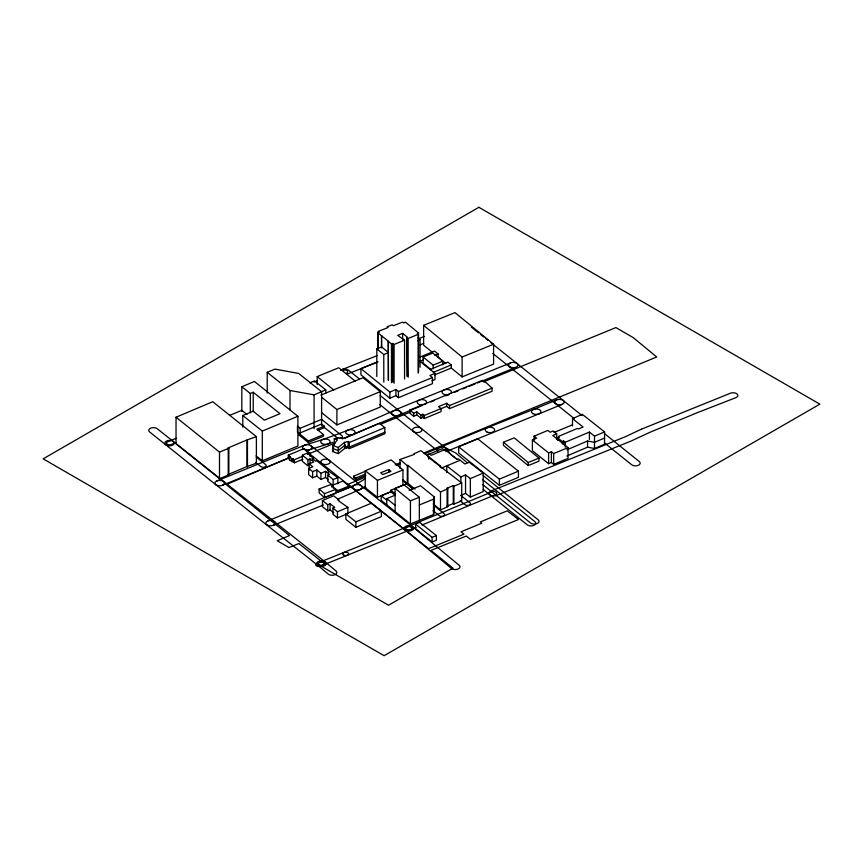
<?xml version="1.0" encoding="UTF-8"?>
<svg xmlns="http://www.w3.org/2000/svg" width="863" height="863" viewBox="0 0 863 863"><rect width="100%" height="100%" fill="white"/><g stroke="black" fill="none" stroke-linecap="round" stroke-linejoin="round"><path stroke-width="1.29" d="M302.784 459.31L294.412 462.784L289.72 460.13L288.307 458.221L288.307 455.146L304.11 448.566L309.946 453.237L309.946 456.322M288.307 455.146L291.629 458.533L294.412 459.709L294.412 462.784M333.28 488.296L333.539 486.915L331.834 485.502L342.891 481.058L348.997 486.085L348.997 487.735L337.843 492.223L336.656 491.241L336.656 489.601L337.843 490.583L337.843 492.223M395.427 495.502L390.842 491.77L381.198 495.718L381.198 500.335L410.432 523.96L433.506 514.585L433.506 499.181L434.218 496.894L420.497 485.729L409.903 490.055M433.506 514.585L434.218 512.298L434.218 496.894M333.571 447.519L332.805 448.48L338.231 450.572L345.286 444.92L345.286 447.994L338.231 453.647L332.805 451.565L332.805 445.405L337.487 439.806L334.251 438.792L334.251 444.952M332.805 451.565L333.571 450.594M338.231 453.647L338.231 447.487L344.574 442.341L348.199 441.489L349.386 442.439L349.386 448.598L384.844 433.765L384.844 427.606L379.332 423.226L344.186 438.469L337.53 437.692L334.251 438.792M345.286 446.462L344.574 446.958L348.199 446.106L349.386 447.056L384.844 432.234M334.251 443.409L335.448 442.751M354.057 485.405L365.383 478.738M360.874 489.159L364.995 486.667M354.272 485.276L267.983 520.842M360.658 489.289L337.875 499.041M399.979 468.458L399.979 459.504L414.391 454.38L413.744 453.852L420.917 450.659L428.652 456.603L427.94 456.948L461.716 482.967L461.716 500.874L453.927 504.078L453.269 503.55L453.269 485.632L447.077 488.178L447.077 506.085L447.8 506.678L440.508 509.904L433.377 504.078M407.919 465.362L407.919 483.28L407.314 483.571L407.314 465.653L407.919 465.362L440.508 491.986L440.508 509.904M446.754 472.514L446.754 465.912L447.789 465.437M409.72 410.065L413.679 413.215L416.753 411.824L420.928 415.092L420.928 418.167L422.881 417.325L424.38 418.533L441.025 411.64L441.025 408.566L438.512 406.602L446.71 403.291L449.537 405.556L449.537 408.631L492.061 391.241L492.061 388.156L486.624 383.053L482.201 380.421L409.72 410.065L409.72 413.14L413.679 416.29L416.753 414.909L420.928 418.167M449.537 405.556L492.061 388.156M572.493 426.042L572.493 418.652L582.266 414.305L604.575 431.91L604.575 444.229L594.499 448.48L587.563 447.163L566.894 455.988M440.508 491.986L447.8 488.76L447.8 506.678M556.657 399.925L533.496 409.45M562.342 404.272L538.911 413.906M446.754 465.912L460.885 476.926L465.545 474.909L470.324 478.62L470.324 497.099L483.215 491.576L483.215 473.097L469.181 462.223L464.92 464.003L460.184 460.259M460.885 495.405L465.545 493.388L470.324 497.099M378.016 361.619L360.928 368.63L389.871 392.061L395.923 389.515L398.426 391.543L398.426 397.692L432.428 383.668L432.428 377.509L429.914 375.491L434.984 373.388L434.984 379.547L431.942 380.81M360.928 368.63L360.928 374.79L389.871 398.221L395.923 395.675L398.426 397.692M420.928 415.092L422.881 414.251L424.38 415.448L424.38 418.533M289.72 457.379L226.225 484.639L289.472 535.567L277.206 540.734L288.976 547.552L298.878 543.561L325.437 564.521L321.219 566.225L388.555 605.233L452.989 568.156L430.95 550.411L466.29 536.042L470.389 539.321L518.49 519.515L507.239 510.842L480.281 521.942L481.813 523.183L461.025 531.802L463.97 534.154L428.577 548.663L347.821 484.37L365.254 477.185M470.324 478.62L483.215 473.097M566.894 449.828L587.563 441.004L594.499 442.32L604.575 438.07M228.868 474.823L219.504 478.695L176.03 443.819L176.03 417.228L212.74 401.716L256.387 436.624L256.387 463.215L247.012 466.549L247.012 439.968L228.231 447.865L228.231 474.456L228.868 474.823L228.868 448.231L228.231 447.865M365.761 475.437L355.836 479.58L353.582 477.789L353.582 476.247L364.628 471.565M322.46 500.572L327.789 504.769L330.098 503.787L334.747 507.358L332.935 508.113L332.935 514.272L337.465 517.897L347.886 513.55L347.886 507.39L338.091 500.464L339.062 500.065L333.701 495.794L322.46 500.572L322.46 506.732L327.789 510.928L330.098 509.947L333.819 512.805M557.768 440.41L557.768 437.951L559.429 437.25L558.393 436.43L577.487 428.382L578.329 429.03L583.086 427.023L572.493 418.652M557.768 437.951L562.309 441.532L563.636 440.982L565.243 442.255L565.243 447.185M241.823 411.327L241.823 386.775L254.402 381.468L297.897 416.279L297.897 446.009L262.298 460.799L256.138 455.88M228.231 474.456L247.012 466.549M565.243 442.255L589.407 432.072L594.499 436.16L594.499 448.48M594.499 436.16L604.575 431.91M319.698 562.212L316.948 563.377A2.988 1.726 0 0 0 316.29 565.783A2.988 1.726 0 0 0 320.464 566.16L323.215 565.006M321.597 391.705L298.684 373.463L274.995 369.105L267.217 372.331L290 390.486L314.078 394.855L321.597 391.705L321.597 425.535M247.012 439.968L256.387 436.624M429.871 369.634L447.854 362.126L451.263 364.952L451.263 368.037L462.104 376.894L493.582 364.11L493.582 344.24L454.974 312.611L423.625 325.329L423.625 345.189L432.568 352.514M289.008 458.005L222.287 485.384M458.652 446.786L477.703 438.814L518.436 471.166L518.436 477.325L499.386 485.308L458.652 452.946L458.652 446.786L499.386 479.148L499.386 485.308M345.869 513.906L371.37 503.205L381.403 511.166L381.403 516.603L355.89 527.304L345.869 519.343L345.869 513.906L355.89 521.856L355.89 527.304M355.89 521.856L381.403 511.166M499.386 479.148L518.436 471.166M309.785 382.838L314.488 380.874L325.783 389.882L325.783 393.582M242.794 427.131L242.794 415.502L253.129 411.187L264.369 420.184L279.99 413.701L253.215 392.255L250.313 393.463L241.823 386.775M321.079 391.845L325.783 389.882M298.943 433.431L308.361 440.95L323.539 434.628L323.539 436.171L308.361 442.492L298.943 434.963L298.943 433.431L321.597 423.992L324.261 426.149L324.261 427.692L318.059 430.27M294.412 459.709L302.784 456.225M307.562 454.24L309.946 453.237M349.386 442.439L384.844 427.606M353.582 476.247L355.836 478.037L365.761 473.895M427.465 454.866L442.363 448.641L444.218 450.119M332.935 508.113L337.465 511.737L347.886 507.39M410.249 525.61L319.817 562.169M229.644 415.394L241.823 410.346L246.991 414.488M242.794 415.502L262.298 431.069L297.897 416.279M442.795 361.176L432.784 353.043L423.107 357.002L433.172 365.168L442.795 361.176L442.795 364.866M299.299 433.711L297.465 432.244L297.465 426.085L300.205 428.285L321.597 419.375L341.91 435.696A2.988 1.726 0 0 1 340.162 438.382M298.943 434.963L300.205 434.445L300.205 428.285M324.261 426.149L316.818 429.235L323.539 434.628M328.479 479.828L325.534 477.509L320.928 479.407L316.829 476.096L312.611 477.789L308.63 474.672L308.63 468.512L312.838 466.764L309.224 463.863L313.765 461.985L309.99 458.911L307.929 459.731L302.374 455.179L307.379 453.14L312.956 457.703L312.956 460.162M534.089 440.206L534.089 436.16L547.876 430.432L550.119 432.234L553.107 430.982L556.711 433.862L556.711 439.256M556.711 433.862L552.784 435.502L568.027 447.606L568.027 458.393L553.679 464.348L551.392 462.525L548.609 463.679L532.395 450.723L532.395 439.947L536.624 438.188L534.089 436.16M554.024 432.492L572.493 424.812M532.395 439.947L548.609 452.902L551.392 451.737L553.679 453.571L553.679 464.348M553.679 453.571L568.027 447.606M415.578 524.132L419.763 522.395L436.408 535.599L436.408 540.216L432.115 541.996L415.578 528.749L415.578 524.132L432.115 537.369L432.115 541.996M432.115 537.369L436.408 535.599M388.501 380.216L388.307 341.403L391.478 343.949L392.773 343.42L394.1 344.488L404.553 340.173L404.553 378.965M314.003 382.115L317.476 380.669M320.863 395.092L362.999 377.714L380.27 391.64L380.27 407.034L336.894 424.93L321.651 412.643M176.03 417.228L219.504 452.104L228.868 448.231M321.651 397.239L336.894 409.526L380.27 391.64M433.42 372.309L451.263 364.952M434.618 374.898L451.263 368.037M398.426 391.543L432.428 377.509M424.38 415.448L441.025 408.566M328.393 472.622L328.393 470.162L327.67 470.464L337.865 477.627L337.865 483.787M308.63 468.512L312.611 471.63L316.829 469.936L320.928 473.248L325.534 471.349L329.472 474.445L327.778 475.135L327.778 481.295L333.15 485.696L333.15 479.537L327.778 475.135M395.146 464.855L400.13 462.795M423.798 453.043L656.711 356.98L633.237 337.627L615.902 327.573L483.442 381.921M446.031 451.608L538.609 414.024M317.196 384.51L317.196 376.592L338.706 367.757L355.394 381.263M334.154 443.42L309.267 453.679L306.516 451.338M380.184 424.456L410.044 412.158M396.7 465.254L400.378 463.744M323.366 505.006L273.139 525.405M386.732 504.801L386.732 498.641L395.276 495.135M447.077 506.085L453.269 503.55M407.509 376.139L407.034 337.541L408.167 338.458L418.156 334.369L418.156 373.161M419.407 338.436L424.38 336.397M417.67 340.637L420.065 339.655L420.065 367.25M420.108 344.822L423.668 343.366M419.99 357.034L434.564 351.079L438.059 353.97L438.059 357.045L445.891 363.582M419.731 361.468L423.107 360.087M342.201 438.922L422.158 405.502M424.607 453.787L487.25 427.703L533.787 409.342M402.945 469.925L391.101 459.903L365.222 470.767L377.444 480.357L402.945 469.925L402.945 485.556M395.125 511.5L395.125 488.404L404.013 484.758L419.342 497.271L419.342 520.367M365.222 470.767L365.222 487.703L377.444 497.293L391.91 491.381M453.269 485.632L453.927 486.16L461.716 482.967M419.342 504.974L433.506 499.181M410.27 525.599L492.201 491.781A2.988 1.726 0 0 1 496.301 492.385A2.988 1.726 0 0 1 495.265 494.747L421.996 525.017M416.095 527.444L323.107 565.049M407.509 337.347L402.633 333.366L397.724 335.373L404.553 340.173M377.012 355.696L342.212 369.493M176.225 438.296L167.81 441.716A2.988 1.726 0 0 0 167.088 444.121A2.988 1.726 0 0 0 171.252 444.531L176.063 442.579M376.807 348.879L383.787 354.542L388.501 352.622L381.64 346.948L376.807 348.879L376.807 376.473M377.519 362.158L347.228 374.111M434.898 355.265L438.059 353.97M430.842 401.964L434.564 400.443M445.761 395.88L449.494 394.359A4.714 2.718 0 0 1 442.169 392.73A4.714 2.718 0 0 1 447.573 389.45A4.714 2.718 0 0 1 450.756 393.582M454.359 392.374L458.005 390.885M462.881 388.9L466.527 387.411M468.965 386.43L475.049 383.949M477.487 382.956L515.847 367.379M503.409 442.244L514.175 437.854L538.997 458.102L538.997 461.176L528.232 465.567L503.409 445.33L503.409 442.244L528.232 462.482L528.232 465.567M390.842 492.687L390.842 490.227L406.7 483.755L412.773 488.695L409.116 490.184M528.232 462.482L538.997 458.102M418.566 371.78L418.566 332.989L417.163 333.55L418.156 334.369M423.625 325.329L462.104 357.023L493.582 344.24M333.15 479.537L337.865 477.627M440.853 408.738L446.71 406.365L449.537 408.631M337.843 490.583L348.997 486.085M312.956 457.703L311.899 458.124L315.675 461.198L316.743 460.756L328.393 470.162M395.125 488.404L410.432 500.853L419.342 497.271M378.328 348.792L378.328 331.403L388.037 327.53L387.163 326.807L392.169 324.822L393.291 325.75L402.471 322.126L403.453 322.956L405.459 322.158L418.566 332.989M377.875 348.868L377.875 332.816L379.332 332.233L378.328 331.403M377.875 332.816L388.501 341.327M388.825 469.537L380.68 472.773L382.816 474.564L390.961 471.317L388.825 469.537L388.825 472.137M217.044 480.853L305.017 445.017M319.127 488.954L330.54 484.639L335.901 489.343L335.901 493.302L324.499 497.617L319.127 492.913L319.127 488.954L324.499 493.668L324.499 497.617M324.499 493.668L335.901 489.343M510.745 362.805L400.626 407.627C369.418 421.457 338.102 435.513 305.222 444.952M365.222 487.703L365.901 487.455M332.87 442.374L327.757 444.078M327.724 444.078L309.213 449.882M306.031 450.864L309.418 449.828M349.386 448.598L348.199 447.649L344.574 448.49L344.574 442.341M344.574 448.49L346.495 448.059M332.805 445.405L338.231 447.487M445.254 447.789L455.653 452.924L467.185 462.644M216.02 484.855L317.713 565.265M215.977 484.823L149.623 431.942A4.714 2.718 0 0 1 150.723 428.145A4.714 2.718 0 0 1 157.303 428.771L173.28 441.478M412.546 526.667L310.971 445.772M405.092 530.001L308.005 452.568M325.2 561.953L173.387 441.554M452.169 455.632L457.11 459.504M563.302 400.497L491.047 342.784M460.119 500.81L465.092 504.747A2.988 1.726 0 0 0 469.267 505.125A2.988 1.726 0 0 0 469.925 502.719L460.788 495.47M380.27 395.642L445.988 448.253M379.882 404.596L437.422 450.713M471.349 327.088L478.609 332.87M480.68 334.52L483.787 337.002M485.869 338.652L487.94 340.302M492.762 353.42L574.402 418.749M412.643 526.732L459.116 565.265A4.714 2.718 0 0 1 457.994 569.062A4.714 2.718 0 0 1 451.414 568.404L407.077 531.586M256.3 457.11L265.556 464.499A2.988 1.726 0 0 1 264.887 466.905A2.988 1.726 0 0 1 260.712 466.516L255.664 462.482M419.515 360.939L434.984 373.388M402.643 480.443L413.129 488.846M386.732 498.641L395.125 505.34M582.061 415.578L563.323 400.518M604.834 433.873L639.289 461.554A4.714 2.718 0 0 1 638.221 465.351A4.714 2.718 0 0 1 631.64 464.726L604.413 442.859M483.183 475.621L538.124 519.774A4.714 2.718 0 0 1 537.045 523.571A4.714 2.718 0 0 1 530.465 522.946L482.751 484.607M359.45 378.954L348.544 370.216A4.714 2.718 0 0 0 340.712 370.367M482.676 479.731L534.887 521.63A4.714 2.718 0 0 1 533.819 525.427A4.714 2.718 0 0 1 527.239 524.812L483.183 489.45M433.83 505.438L444.057 513.625A2.988 1.726 0 0 1 443.377 516.042A2.988 1.726 0 0 1 439.202 515.643L433.032 510.691M322.891 426.311L337.055 437.703A2.988 1.726 0 0 0 337.908 438.167M381.198 495.718L386.732 500.184M431.166 369.698L423.107 363.161L423.107 357.002M317.196 376.592L333.884 390.098M447.077 488.178L447.8 488.76M418.07 338.037L420.065 339.655M390.842 490.227L395.427 493.96M407.919 483.28L415.049 489.105M399.979 459.504L407.314 465.653M402.73 479.72L407.314 483.571M325.383 562.104L335.987 570.982A4.714 2.718 0 0 1 334.801 574.769A4.714 2.718 0 0 1 328.242 574.089L317.53 565.114M451.176 454.855L446.527 448.814M589.407 432.072L589.407 439.461M587.563 441.004L587.563 447.163M563.636 440.982L563.636 444.672M562.309 441.532L562.309 444.003M551.392 451.737L551.392 462.525M548.609 452.902L548.609 463.679M465.545 474.909L465.545 493.388M462.104 357.023L462.104 376.894M460.885 476.926L460.885 482.201M453.927 486.16L453.927 504.078M446.71 403.291L446.71 406.365M433.172 365.168L433.172 368.868M428.652 456.603L428.652 459.159M422.881 414.251L422.881 417.325M416.753 411.824L416.753 414.909M413.679 413.215L413.679 416.29M410.432 500.853L410.432 523.96M408.167 338.458L408.167 377.25M407.034 337.541L407.034 376.333M402.633 333.366L402.633 340.054M395.923 389.515L395.923 395.675M394.1 344.488L394.1 383.28M392.773 343.42L392.773 382.212M391.478 343.949L391.478 382.741M389.871 392.061L389.871 398.221M388.307 341.403L388.307 380.195M383.787 354.542L383.787 382.136M381.64 335.653L381.64 347.692M381.457 335.729L381.457 347.767M377.444 480.357L377.444 497.293M355.836 478.037L355.836 479.58M348.199 441.489L348.199 447.649M337.465 511.737L337.465 517.897M336.894 409.526L336.894 424.93M331.834 485.502L331.834 487.153M330.098 503.787L330.098 509.947M327.789 504.769L327.789 510.928M325.534 471.349L325.534 477.509M320.928 473.248L320.928 479.407M316.829 469.936L316.829 476.096M314.078 394.855L314.078 428.684M312.611 471.63L312.611 477.789M309.99 458.911L309.99 463.83M309.224 463.863L309.224 470.022M308.361 440.95L308.361 442.492M307.929 459.731L307.929 465.891L302.374 461.338L302.374 455.179M293.053 458.62L293.053 461.705M291.629 458.533L291.629 461.608M290 390.486L290 410.001M289.741 456.3L289.72 460.13M267.217 372.331L267.217 393.15M262.298 431.069L262.298 460.799M253.215 392.255L253.215 411.651M250.313 393.463L250.313 412.848M247.465 440.357L247.465 466.948M219.504 452.104L219.504 478.695M343.086 370.356A2.988 1.726 0 0 1 347.228 370.863A2.988 1.726 0 0 1 346.354 373.248M351.435 434.93A4.714 2.718 0 0 1 345.739 431.813A4.714 2.718 0 0 1 352.902 429.979A4.714 2.718 0 0 1 353.096 434.499M422.935 404.93A4.714 2.718 0 0 1 417.25 401.813A4.714 2.718 0 0 1 424.413 399.979A4.714 2.718 0 0 1 424.618 404.499M437.962 451.079A4.714 2.718 0 0 1 442.363 447.131A4.714 2.718 0 0 1 446.193 451.273M478.879 207.293L43.15 458.857L384.121 655.707L819.85 404.143L478.879 207.293M641.252 429.245L625.74 436.559L491.317 490.928A4.714 2.718 0 0 0 489.688 494.661A4.714 2.718 0 0 0 496.149 495.599L631.263 440.971L649.925 432.287L697.789 412.482L735.815 397.681A4.714 2.718 0 0 0 736.937 393.884A4.714 2.718 0 0 0 730.357 393.248L641.252 429.245M444.887 449.58L431.209 455.33L429.321 453.83L426.527 454.995L440.551 466.149L439.645 466.538L441.522 468.037L460.076 460.292L458.242 458.825L457.088 459.299L444.887 449.58M406.948 529.677A2.988 1.726 0 0 0 411.77 528.598A2.988 1.726 0 0 0 407.757 526.721A2.988 1.726 0 0 0 406.948 529.677M343.744 555.211A2.988 1.726 0 0 0 348.609 554.197A2.988 1.726 0 0 0 344.65 552.277A2.988 1.726 0 0 0 343.744 555.211M510.357 367.217A4.714 2.718 0 0 0 517.962 365.502A4.714 2.718 0 0 0 511.576 362.557A4.714 2.718 0 0 0 510.357 367.217M556.603 404.251A4.714 2.718 0 0 0 564.165 402.471A4.714 2.718 0 0 0 557.725 399.58A4.714 2.718 0 0 0 556.603 404.251M414.272 431.985A4.714 2.718 0 0 0 421.921 430.324A4.714 2.718 0 0 0 415.61 427.336A4.714 2.718 0 0 0 414.272 431.985M393.571 415.243A4.714 2.718 0 0 0 401.004 413.28A4.714 2.718 0 0 0 394.348 410.551A4.714 2.718 0 0 0 393.571 415.243M216.861 485.308A4.714 2.718 0 0 0 224.348 483.42A4.714 2.718 0 0 0 217.778 480.626A4.714 2.718 0 0 0 216.861 485.308M267.562 525.222A4.714 2.718 0 0 0 275.211 523.571A4.714 2.718 0 0 0 268.911 520.572A4.714 2.718 0 0 0 267.562 525.222M322.535 463.97A4.714 2.718 0 0 0 330.151 462.277A4.714 2.718 0 0 0 323.808 459.31A4.714 2.718 0 0 0 322.535 463.97M303.754 449.267A4.714 2.718 0 0 0 311.726 448.221A4.714 2.718 0 0 0 306.171 444.769A4.714 2.718 0 0 0 303.754 449.267M319.58 564.952A2.988 1.726 0 0 0 324.412 563.873A2.988 1.726 0 0 0 320.389 561.996A2.988 1.726 0 0 0 319.58 564.952M322.039 443.625A4.714 2.718 0 0 0 329.946 442.439A4.714 2.718 0 0 0 324.218 439.084A4.714 2.718 0 0 0 322.039 443.625M532.903 413.625A4.714 2.718 0 0 0 540.767 412.352A4.714 2.718 0 0 0 534.92 409.062A4.714 2.718 0 0 0 532.903 413.625M486.948 432.018A4.714 2.718 0 0 0 494.618 430.378A4.714 2.718 0 0 0 488.339 427.368A4.714 2.718 0 0 0 486.948 432.018M318.587 565.772A4.714 2.718 0 0 0 326.128 563.971A4.714 2.718 0 0 0 319.655 561.09A4.714 2.718 0 0 0 318.587 565.772M405.966 530.497A4.714 2.718 0 0 0 413.496 528.674A4.714 2.718 0 0 0 407.002 525.826A4.714 2.718 0 0 0 405.966 530.497M354.941 489.58A4.714 2.718 0 0 0 362.18 487.39A4.714 2.718 0 0 0 355.286 484.866A4.714 2.718 0 0 0 354.941 489.58M166.656 445.286A4.714 2.718 0 0 0 174.207 443.485A4.714 2.718 0 0 0 167.735 440.615A4.714 2.718 0 0 0 166.656 445.286"/></g></svg>
